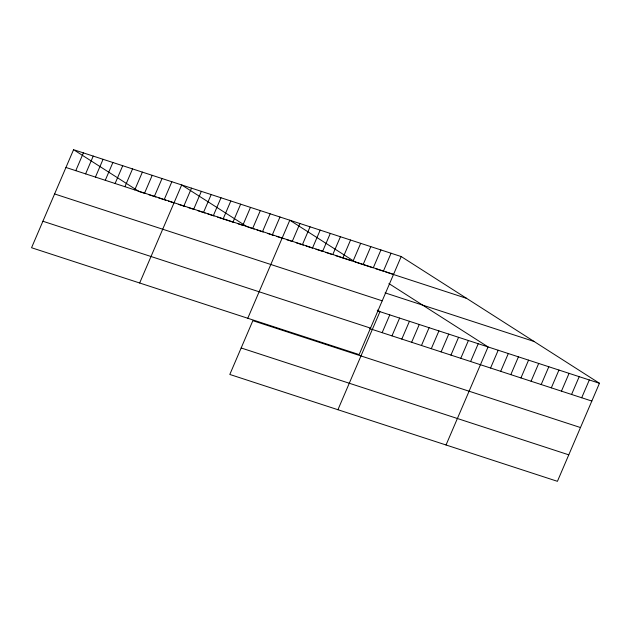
<?xml version="1.0" encoding="UTF-8"?>
<svg xmlns="http://www.w3.org/2000/svg" width="631" height="631" viewBox="0 0 631 631"><rect width="100%" height="100%" fill="white"/><g stroke="black" fill="none" stroke-linecap="round" stroke-linejoin="round"><path stroke-width="0.95" d="M73.575 149.681L31.55 247.731L359.165 354.598L401.19 256.541L73.575 149.681L139.001 191.501L145.256 193.536M75.783 170.67L83.402 152.883M85.611 173.88L93.23 156.086M95.439 177.082L103.066 159.296M105.267 180.292L112.894 162.498M115.094 183.495L122.722 165.708M124.922 186.705L132.549 168.911M134.75 189.907L142.377 172.121M144.578 193.118L152.205 175.323M154.406 196.32L162.033 178.534M164.234 199.53L171.861 181.736M139.664 282.996L181.689 184.946L247.115 226.766M183.889 205.935L191.516 188.148M193.725 209.145L201.344 191.351M203.553 212.347L211.172 194.561M213.381 215.557L221 197.763M223.208 218.76L230.828 200.974M233.036 221.97L240.656 204.176M242.864 225.172L250.491 207.386M252.692 228.383L260.319 210.588M262.52 231.585L270.147 213.799M272.347 234.795L279.975 217.001M247.778 318.261L289.803 220.211L355.229 262.031L372.716 267.733M292.303 241.302L299.93 223.508M302.43 244.607L310.05 226.813M312.558 247.904L320.177 230.118M322.678 251.209L330.305 233.423M332.805 254.514L340.432 236.72M342.933 257.819L350.56 240.025M353.06 261.116L360.687 243.329M363.188 264.421L370.807 246.634M373.315 267.725L380.935 249.931M383.435 271.03L391.062 253.236M337.924 409.724L379.949 311.667L377.496 310.097M382.149 332.663L389.777 314.877M391.985 335.866L399.604 318.079M401.813 339.076L409.432 321.282M411.641 342.278L419.26 324.492M421.469 345.488L429.088 327.694M431.296 348.691L438.924 330.904M441.124 351.901L448.751 334.107M450.952 355.103L458.579 337.317M460.78 358.313L468.407 340.519M470.608 361.516L478.235 343.729M446.038 444.989L488.063 346.932L388.933 283.571M490.563 368.023L498.19 350.237M500.691 371.328L508.318 353.541M510.818 374.633L518.437 356.838M520.938 377.937L528.565 360.143M531.065 381.234L538.693 363.448M541.193 384.539L548.82 366.753M551.32 387.844L558.948 370.058M561.448 391.149L569.075 373.355M571.576 394.454L579.195 376.66M581.695 397.751L589.322 379.965M401.19 256.541L599.45 383.269L557.425 481.319L229.81 374.459L252.857 320.682L580.473 427.542M65.955 167.467L393.563 274.335M148.829 194.703L155.975 197.038M158.657 197.905L165.811 200.24M168.485 201.115L173.848 202.866M178.313 204.318L185.467 206.652M188.148 207.528L194.395 209.563M197.976 210.73L205.122 213.065M207.804 213.941L214.059 215.976M217.632 217.143L233.715 222.388M238.179 223.847L243.542 225.598M248.007 227.05L254.261 229.092M256.943 229.968L263.198 232.011M267.662 233.462L273.917 235.505M276.599 236.38L283.745 238.707M286.427 239.583L291.79 241.334M296.255 242.793L303.408 245.12M306.082 245.995L312.337 248.038M315.91 249.206L323.064 251.532M325.746 252.408L331.993 254.451M335.574 255.618L351.656 260.863M375.477 268.632L382.843 271.038M385.604 271.937L466.617 298.36M385.107 292.871L534.023 341.45M54.597 193.954L382.212 300.821M377.267 310.791L599.45 383.269M42.9 221.244L370.515 328.112M369.648 328.585L591.823 401.056M241.16 347.973L568.776 454.833"/></g></svg>
